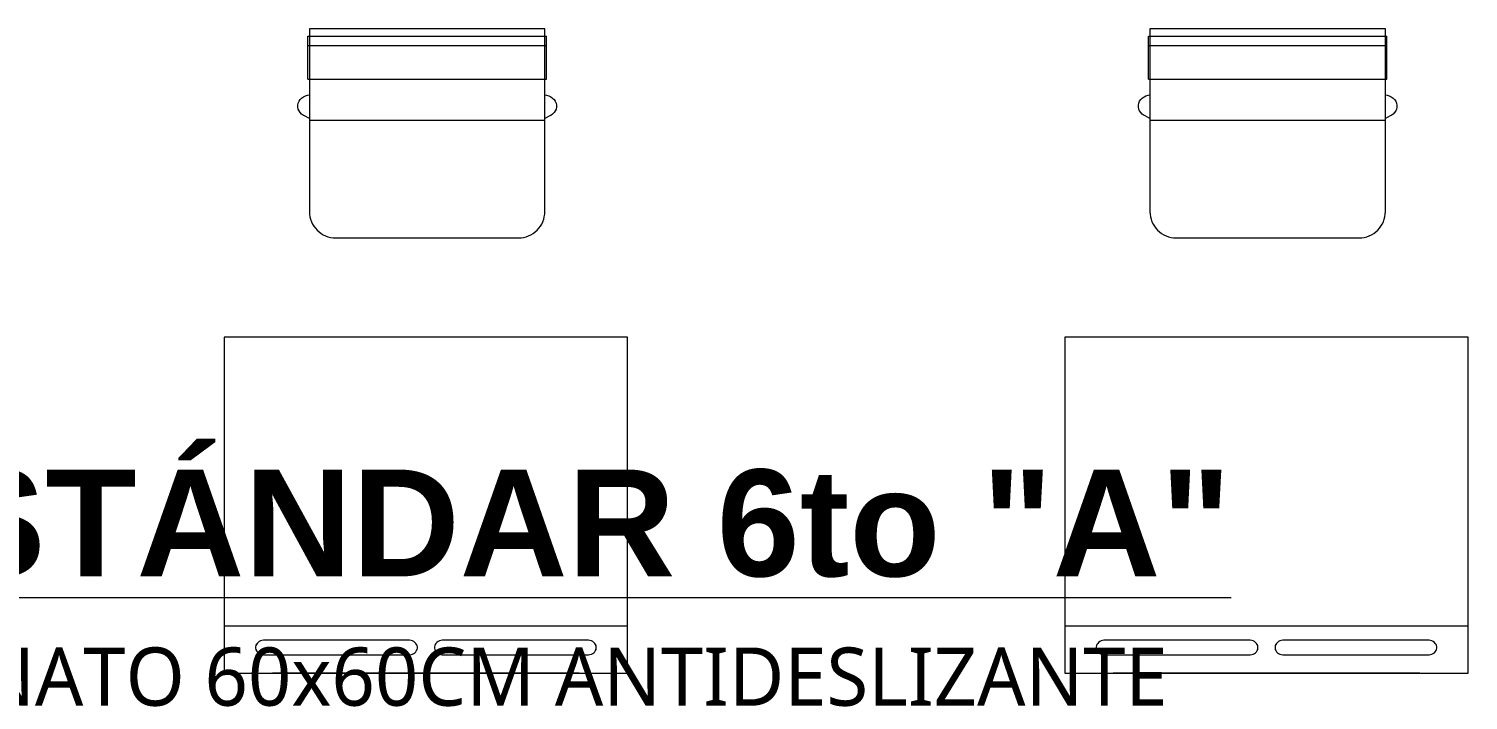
# Model space of a CAD drawing. Header units: millimetres. Extents: x 1 to 121, y 0 to 90.
# Drawn here: x 100.134 to 102.274, y 41.716 to 42.715 of the extents above; entities that cross this region are included whole.
import ezdxf

# ---------------------------------------------------------------- set-up
doc = ezdxf.new("R2010")
doc.units = ezdxf.units.MM
doc.layers.add('Equipamiento SR', color=23, linetype='Continuous', lineweight=0)
doc.layers.add('letras sr', color=7, linetype='Continuous', lineweight=5)
doc.layers.add('Mobiliario', color=7, linetype='Continuous', lineweight=0, true_color=0x7f7f7f)
doc.styles.add('Santa Rosa 1 50', font='trebuc.ttf')

# ---------------------------------------------------------------- blocks, each defined once
blk = doc.blocks.new('A$C3A47622C')
at = {"layer": 'Mobiliario', "linetype": 'Continuous'}
for p, q in [((0.0251, 0.3696), (0.0111, 0.3696)), ((0.0111, 0.015), (0.0111, 0.3696)), ((0.0752, 0.3696), (0.0251, 0.3696)), ((0.0251, 0.015), (0.0251, 0.3696)), ((0.0752, 0.015), (0.0752, 0.3696)), ((0.0983, 0.3673), (0.0987, 0.37)), ((0.0987, 0.37), (0.0997, 0.3732)), ((0.0997, 0.3732), (0.1012, 0.3762)), ((0.1012, 0.3762), (0.1031, 0.3788)), ((0.1031, 0.3788), (0.1053, 0.381)), ((0.1053, 0.381), (0.1079, 0.3828)), ((0.1079, 0.3828), (0.1107, 0.384)), ((0.1107, 0.384), (0.1136, 0.3846)), ((0.1136, 0.3846), (0.1165, 0.3846)), ((0.1165, 0.3846), (0.1194, 0.384)), ((0.1194, 0.384), (0.1222, 0.3828)), ((0.1222, 0.3828), (0.1248, 0.381)), ((0.1248, 0.381), (0.127, 0.3788)), ((0.127, 0.3788), (0.1289, 0.3762)), ((0.1289, 0.3762), (0.1297, 0.3747)), ((0.1297, 0.3747), (0.1333, 0.3673)), ((0.0752, 0.015), (0.0108, 0.015)), ((0.0987, 0.0146), (0.0983, 0.0173)), ((0.0997, 0.0113), (0.0987, 0.0146)), ((0.1012, 0.0084), (0.0997, 0.0113)), ((0.1031, 0.0057), (0.1012, 0.0084)), ((0.1053, 0.0035), (0.1031, 0.0057)), ((0.1079, 0.0018), (0.1053, 0.0035)), ((0.1107, 0.0006), (0.1079, 0.0018)), ((0.1136, 0), (0.1107, 0.0006)), ((0.1165, 0), (0.1136, 0)), ((0.1194, 0.0006), (0.1165, 0)), ((0.1222, 0.0018), (0.1194, 0.0006)), ((0.1248, 0.0035), (0.1222, 0.0018)), ((0.127, 0.0057), (0.1248, 0.0035)), ((0.1289, 0.0084), (0.127, 0.0057)), ((0.1297, 0.0099), (0.1289, 0.0084)), ((0.1333, 0.0173), (0.1297, 0.0099))]:
    blk.add_line(p, q, dxfattribs=at)
at = {"layer": 'Mobiliario'}
blk.add_line((0.1361, 0.0173), (0.1361, 0.3673), dxfattribs=at)
at = {"layer": 'Mobiliario', "linetype": 'Continuous'}
blk.add_lwpolyline([(0, 0.0173), (0.2722, 0.0173, 0.414214), (0.3111, 0.0562), (0.3111, 0.3284, 0.414214), (0.2722, 0.3673), (0, 0.3673), (0, 0.0173)], format="xyb", dxfattribs=at)

msp = doc.modelspace()

# ---------------------------------------------------------------- linework, layer by layer
at = {"layer": 'Equipamiento SR', "linetype": 'Continuous'}
for p, q in [((100.4241, 42.256), (100.4241, 41.756)), ((101.0241, 42.256), (100.4241, 42.256)), ((101.0241, 41.756), (101.0241, 42.256)), ((101.6741, 42.256), (101.6741, 41.756)), ((102.2741, 42.256), (101.6741, 42.256)), ((102.2741, 41.756), (102.2741, 42.256)), ((100.4241, 41.8265), (101.0241, 41.8265)), ((101.0091, 41.8265), (101.0091, 41.8261)), ((101.6741, 41.8265), (102.2741, 41.8265)), ((102.2591, 41.8265), (102.2591, 41.8261)), ((100.4712, 41.7968), (100.4708, 41.7949)), ((100.4708, 41.7949), (100.4708, 41.793)), ((100.4708, 41.793), (100.4712, 41.7912)), ((100.472, 41.7986), (100.4712, 41.7968)), ((100.4712, 41.7912), (100.472, 41.7894)), ((100.4731, 41.8002), (100.472, 41.7986)), ((100.472, 41.7894), (100.4731, 41.7877)), ((100.4745, 41.8017), (100.4731, 41.8002)), ((100.4731, 41.7877), (100.4745, 41.7863)), ((100.4762, 41.8029), (100.4745, 41.8017)), ((100.4745, 41.7863), (100.4762, 41.7851)), ((100.4781, 41.8038), (100.4762, 41.8029)), ((100.4762, 41.7851), (100.4781, 41.7841)), ((100.4802, 41.8045), (100.4781, 41.8038)), ((100.4824, 41.8048), (100.4802, 41.8045)), ((100.4835, 41.8048), (100.4824, 41.8048)), ((100.6988, 41.8048), (100.4835, 41.8048)), ((100.6999, 41.8048), (100.6988, 41.8048)), ((100.7021, 41.8045), (100.6999, 41.8048)), ((100.7042, 41.8038), (100.7021, 41.8045)), ((100.7061, 41.8029), (100.7042, 41.8038)), ((100.7042, 41.7841), (100.7061, 41.7851)), ((100.7078, 41.8017), (100.7061, 41.8029)), ((100.7061, 41.7851), (100.7078, 41.7863)), ((100.7092, 41.8002), (100.7078, 41.8017)), ((100.7078, 41.7863), (100.7092, 41.7877)), ((100.7103, 41.7986), (100.7092, 41.8002)), ((100.7092, 41.7877), (100.7103, 41.7894)), ((100.7111, 41.7968), (100.7103, 41.7986)), ((100.7103, 41.7894), (100.7111, 41.7912)), ((100.7115, 41.7949), (100.7111, 41.7968)), ((100.7111, 41.7912), (100.7115, 41.793)), ((100.7115, 41.793), (100.7115, 41.7949)), ((100.7372, 41.7968), (100.7368, 41.7949)), ((100.7368, 41.7949), (100.7368, 41.793)), ((100.7368, 41.793), (100.7372, 41.7912)), ((100.7379, 41.7986), (100.7372, 41.7968)), ((100.7372, 41.7912), (100.7379, 41.7894)), ((100.739, 41.8002), (100.7379, 41.7986)), ((100.7379, 41.7894), (100.739, 41.7877)), ((100.7405, 41.8017), (100.739, 41.8002)), ((100.739, 41.7877), (100.7405, 41.7863)), ((100.7422, 41.8029), (100.7405, 41.8017)), ((100.7405, 41.7863), (100.7422, 41.7851)), ((100.7441, 41.8038), (100.7422, 41.8029)), ((100.7422, 41.7851), (100.7441, 41.7841)), ((100.7462, 41.8045), (100.7441, 41.8038)), ((100.7484, 41.8048), (100.7462, 41.8045)), ((100.7495, 41.8048), (100.7484, 41.8048)), ((100.9648, 41.8048), (100.7495, 41.8048)), ((100.9659, 41.8048), (100.9648, 41.8048)), ((100.9681, 41.8045), (100.9659, 41.8048)), ((100.9702, 41.8038), (100.9681, 41.8045)), ((100.9721, 41.8029), (100.9702, 41.8038)), ((100.9702, 41.7841), (100.9721, 41.7851)), ((100.9738, 41.8017), (100.9721, 41.8029)), ((100.9721, 41.7851), (100.9738, 41.7863)), ((100.9752, 41.8002), (100.9738, 41.8017)), ((100.9738, 41.7863), (100.9752, 41.7877)), ((100.9763, 41.7986), (100.9752, 41.8002)), ((100.9752, 41.7877), (100.9763, 41.7894)), ((100.9771, 41.7968), (100.9763, 41.7986)), ((100.9763, 41.7894), (100.9771, 41.7912)), ((100.9774, 41.7949), (100.9771, 41.7968)), ((100.9771, 41.7912), (100.9774, 41.793)), ((100.9774, 41.793), (100.9774, 41.7949)), ((101.7212, 41.7968), (101.7208, 41.7949)), ((101.7208, 41.7949), (101.7208, 41.793)), ((101.7208, 41.793), (101.7212, 41.7912)), ((101.722, 41.7986), (101.7212, 41.7968)), ((101.7212, 41.7912), (101.722, 41.7894)), ((101.7231, 41.8002), (101.722, 41.7986)), ((101.722, 41.7894), (101.7231, 41.7877)), ((101.7245, 41.8017), (101.7231, 41.8002)), ((101.7231, 41.7877), (101.7245, 41.7863)), ((101.7262, 41.8029), (101.7245, 41.8017)), ((101.7245, 41.7863), (101.7262, 41.7851)), ((101.7281, 41.8038), (101.7262, 41.8029)), ((101.7262, 41.7851), (101.7281, 41.7841)), ((101.7302, 41.8045), (101.7281, 41.8038)), ((101.7324, 41.8048), (101.7302, 41.8045)), ((101.7335, 41.8048), (101.7324, 41.8048)), ((101.9488, 41.8048), (101.7335, 41.8048)), ((101.9499, 41.8048), (101.9488, 41.8048)), ((101.9521, 41.8045), (101.9499, 41.8048)), ((101.9542, 41.8038), (101.9521, 41.8045)), ((101.9561, 41.8029), (101.9542, 41.8038)), ((101.9542, 41.7841), (101.9561, 41.7851)), ((101.9578, 41.8017), (101.9561, 41.8029)), ((101.9561, 41.7851), (101.9578, 41.7863)), ((101.9592, 41.8002), (101.9578, 41.8017)), ((101.9578, 41.7863), (101.9592, 41.7877)), ((101.9603, 41.7986), (101.9592, 41.8002)), ((101.9592, 41.7877), (101.9603, 41.7894)), ((101.9611, 41.7968), (101.9603, 41.7986)), ((101.9603, 41.7894), (101.9611, 41.7912)), ((101.9615, 41.7949), (101.9611, 41.7968)), ((101.9611, 41.7912), (101.9615, 41.793)), ((101.9615, 41.793), (101.9615, 41.7949)), ((101.9872, 41.7968), (101.9868, 41.7949)), ((101.9868, 41.7949), (101.9868, 41.793)), ((101.9868, 41.793), (101.9872, 41.7912)), ((101.9879, 41.7986), (101.9872, 41.7968)), ((101.9872, 41.7912), (101.9879, 41.7894)), ((101.989, 41.8002), (101.9879, 41.7986)), ((101.9879, 41.7894), (101.989, 41.7877)), ((101.9905, 41.8017), (101.989, 41.8002)), ((101.989, 41.7877), (101.9905, 41.7863)), ((101.9922, 41.8029), (101.9905, 41.8017)), ((101.9905, 41.7863), (101.9922, 41.7851)), ((101.9941, 41.8038), (101.9922, 41.8029)), ((101.9922, 41.7851), (101.9941, 41.7841)), ((101.9962, 41.8045), (101.9941, 41.8038)), ((101.9984, 41.8048), (101.9962, 41.8045)), ((101.9995, 41.8048), (101.9984, 41.8048)), ((102.2148, 41.8048), (101.9995, 41.8048)), ((102.2159, 41.8048), (102.2148, 41.8048)), ((102.2181, 41.8045), (102.2159, 41.8048)), ((102.2202, 41.8038), (102.2181, 41.8045)), ((102.2221, 41.8029), (102.2202, 41.8038)), ((102.2202, 41.7841), (102.2221, 41.7851)), ((102.2238, 41.8017), (102.2221, 41.8029)), ((102.2221, 41.7851), (102.2238, 41.7863)), ((102.2252, 41.8002), (102.2238, 41.8017)), ((102.2238, 41.7863), (102.2252, 41.7877)), ((102.2263, 41.7986), (102.2252, 41.8002)), ((102.2252, 41.7877), (102.2263, 41.7894)), ((102.2271, 41.7968), (102.2263, 41.7986)), ((102.2263, 41.7894), (102.2271, 41.7912)), ((102.2274, 41.7949), (102.2271, 41.7968)), ((102.2271, 41.7912), (102.2274, 41.793)), ((102.2274, 41.793), (102.2274, 41.7949)), ((100.4781, 41.7841), (100.4802, 41.7835)), ((100.4802, 41.7835), (100.4824, 41.7831)), ((100.4824, 41.7831), (100.4835, 41.7831)), ((100.4835, 41.7831), (100.6988, 41.7831)), ((100.6988, 41.7831), (100.6999, 41.7831)), ((100.6999, 41.7831), (100.7021, 41.7835)), ((100.7021, 41.7835), (100.7042, 41.7841)), ((100.7441, 41.7841), (100.7462, 41.7835)), ((100.7462, 41.7835), (100.7484, 41.7831)), ((100.7484, 41.7831), (100.7495, 41.7831)), ((100.7495, 41.7831), (100.9648, 41.7831)), ((100.9648, 41.7831), (100.9659, 41.7831)), ((100.9659, 41.7831), (100.9681, 41.7835)), ((100.9681, 41.7835), (100.9702, 41.7841)), ((101.7281, 41.7841), (101.7302, 41.7835)), ((101.7302, 41.7835), (101.7324, 41.7831)), ((101.7324, 41.7831), (101.7335, 41.7831)), ((101.7335, 41.7831), (101.9488, 41.7831)), ((101.9488, 41.7831), (101.9499, 41.7831)), ((101.9499, 41.7831), (101.9521, 41.7835)), ((101.9521, 41.7835), (101.9542, 41.7841)), ((101.9941, 41.7841), (101.9962, 41.7835)), ((101.9962, 41.7835), (101.9984, 41.7831)), ((101.9984, 41.7831), (101.9995, 41.7831)), ((101.9995, 41.7831), (102.2148, 41.7831)), ((102.2148, 41.7831), (102.2159, 41.7831)), ((102.2159, 41.7831), (102.2181, 41.7835)), ((102.2181, 41.7835), (102.2202, 41.7841)), ((100.4241, 41.756), (101.0241, 41.756)), ((100.9521, 41.756), (100.4961, 41.756)), ((101.6741, 41.756), (102.2741, 41.756)), ((102.2021, 41.756), (101.7461, 41.756))]:
    msp.add_line(p, q, dxfattribs=at)
at = {"layer": 'Mobiliario', "linetype": 'Continuous', "lineweight": 0}
for p, q in [((100.4241, 42.256), (100.4241, 41.756)), ((101.0241, 42.256), (100.4241, 42.256)), ((101.0241, 41.756), (101.0241, 42.256)), ((101.6741, 42.256), (101.6741, 41.756)), ((102.2741, 42.256), (101.6741, 42.256)), ((102.2741, 41.756), (102.2741, 42.256)), ((100.4241, 41.8265), (101.0241, 41.8265)), ((101.0091, 41.8265), (101.0091, 41.8261)), ((101.6741, 41.8265), (102.2741, 41.8265)), ((102.2591, 41.8265), (102.2591, 41.8261)), ((100.4712, 41.7968), (100.4708, 41.7949)), ((100.4708, 41.7949), (100.4708, 41.793)), ((100.4708, 41.793), (100.4712, 41.7912)), ((100.4719, 41.7986), (100.4712, 41.7968)), ((100.4712, 41.7912), (100.4719, 41.7894)), ((100.4731, 41.8002), (100.4719, 41.7986)), ((100.4719, 41.7894), (100.4731, 41.7877)), ((100.4745, 41.8017), (100.4731, 41.8002)), ((100.4731, 41.7877), (100.4745, 41.7863)), ((100.4762, 41.8029), (100.4745, 41.8017)), ((100.4745, 41.7863), (100.4762, 41.7851)), ((100.4781, 41.8038), (100.4762, 41.8029)), ((100.4762, 41.7851), (100.4781, 41.7841)), ((100.4802, 41.8045), (100.4781, 41.8038)), ((100.4824, 41.8048), (100.4802, 41.8045)), ((100.4835, 41.8048), (100.4824, 41.8048)), ((100.6988, 41.8048), (100.4835, 41.8048)), ((100.6999, 41.8048), (100.6988, 41.8048)), ((100.7021, 41.8045), (100.6999, 41.8048)), ((100.7042, 41.8038), (100.7021, 41.8045)), ((100.7061, 41.8029), (100.7042, 41.8038)), ((100.7042, 41.7841), (100.7061, 41.7851)), ((100.7078, 41.8017), (100.7061, 41.8029)), ((100.7061, 41.7851), (100.7078, 41.7863)), ((100.7092, 41.8002), (100.7078, 41.8017)), ((100.7078, 41.7863), (100.7092, 41.7877)), ((100.7103, 41.7986), (100.7092, 41.8002)), ((100.7092, 41.7877), (100.7103, 41.7894)), ((100.7111, 41.7968), (100.7103, 41.7986)), ((100.7103, 41.7894), (100.7111, 41.7912)), ((100.7114, 41.7949), (100.7111, 41.7968)), ((100.7111, 41.7912), (100.7114, 41.793)), ((100.7114, 41.793), (100.7114, 41.7949)), ((100.7372, 41.7968), (100.7368, 41.7949)), ((100.7368, 41.7949), (100.7368, 41.793)), ((100.7368, 41.793), (100.7372, 41.7912)), ((100.7379, 41.7986), (100.7372, 41.7968)), ((100.7372, 41.7912), (100.7379, 41.7894)), ((100.739, 41.8002), (100.7379, 41.7986)), ((100.7379, 41.7894), (100.739, 41.7877)), ((100.7405, 41.8017), (100.739, 41.8002)), ((100.739, 41.7877), (100.7405, 41.7863)), ((100.7422, 41.8029), (100.7405, 41.8017)), ((100.7405, 41.7863), (100.7422, 41.7851)), ((100.7441, 41.8038), (100.7422, 41.8029)), ((100.7422, 41.7851), (100.7441, 41.7841)), ((100.7462, 41.8045), (100.7441, 41.8038)), ((100.7483, 41.8048), (100.7462, 41.8045)), ((100.7494, 41.8048), (100.7483, 41.8048)), ((100.9648, 41.8048), (100.7494, 41.8048)), ((100.9659, 41.8048), (100.9648, 41.8048)), ((100.9681, 41.8045), (100.9659, 41.8048)), ((100.9701, 41.8038), (100.9681, 41.8045)), ((100.9721, 41.8029), (100.9701, 41.8038)), ((100.9701, 41.7841), (100.9721, 41.7851)), ((100.9738, 41.8017), (100.9721, 41.8029)), ((100.9721, 41.7851), (100.9738, 41.7863)), ((100.9752, 41.8002), (100.9738, 41.8017)), ((100.9738, 41.7863), (100.9752, 41.7877)), ((100.9763, 41.7986), (100.9752, 41.8002)), ((100.9752, 41.7877), (100.9763, 41.7894)), ((100.977, 41.7968), (100.9763, 41.7986)), ((100.9763, 41.7894), (100.977, 41.7912)), ((100.9774, 41.7949), (100.977, 41.7968)), ((100.977, 41.7912), (100.9774, 41.793)), ((100.9774, 41.793), (100.9774, 41.7949)), ((101.7212, 41.7968), (101.7208, 41.7949)), ((101.7208, 41.7949), (101.7208, 41.793)), ((101.7208, 41.793), (101.7212, 41.7912)), ((101.7219, 41.7986), (101.7212, 41.7968)), ((101.7212, 41.7912), (101.7219, 41.7894)), ((101.7231, 41.8002), (101.7219, 41.7986)), ((101.7219, 41.7894), (101.7231, 41.7877)), ((101.7245, 41.8017), (101.7231, 41.8002)), ((101.7231, 41.7877), (101.7245, 41.7863)), ((101.7262, 41.8029), (101.7245, 41.8017)), ((101.7245, 41.7863), (101.7262, 41.7851)), ((101.7281, 41.8038), (101.7262, 41.8029)), ((101.7262, 41.7851), (101.7281, 41.7841)), ((101.7302, 41.8045), (101.7281, 41.8038)), ((101.7324, 41.8048), (101.7302, 41.8045)), ((101.7335, 41.8048), (101.7324, 41.8048)), ((101.9488, 41.8048), (101.7335, 41.8048)), ((101.9499, 41.8048), (101.9488, 41.8048)), ((101.9521, 41.8045), (101.9499, 41.8048)), ((101.9542, 41.8038), (101.9521, 41.8045)), ((101.9561, 41.8029), (101.9542, 41.8038)), ((101.9542, 41.7841), (101.9561, 41.7851)), ((101.9578, 41.8017), (101.9561, 41.8029)), ((101.9561, 41.7851), (101.9578, 41.7863)), ((101.9592, 41.8002), (101.9578, 41.8017)), ((101.9578, 41.7863), (101.9592, 41.7877)), ((101.9603, 41.7986), (101.9592, 41.8002)), ((101.9592, 41.7877), (101.9603, 41.7894)), ((101.9611, 41.7968), (101.9603, 41.7986)), ((101.9603, 41.7894), (101.9611, 41.7912)), ((101.9614, 41.7949), (101.9611, 41.7968)), ((101.9611, 41.7912), (101.9614, 41.793)), ((101.9614, 41.793), (101.9614, 41.7949)), ((101.9872, 41.7968), (101.9868, 41.7949)), ((101.9868, 41.7949), (101.9868, 41.793)), ((101.9868, 41.793), (101.9872, 41.7912)), ((101.9879, 41.7986), (101.9872, 41.7968)), ((101.9872, 41.7912), (101.9879, 41.7894)), ((101.989, 41.8002), (101.9879, 41.7986)), ((101.9879, 41.7894), (101.989, 41.7877)), ((101.9905, 41.8017), (101.989, 41.8002)), ((101.989, 41.7877), (101.9905, 41.7863)), ((101.9922, 41.8029), (101.9905, 41.8017)), ((101.9905, 41.7863), (101.9922, 41.7851)), ((101.9941, 41.8038), (101.9922, 41.8029)), ((101.9922, 41.7851), (101.9941, 41.7841)), ((101.9962, 41.8045), (101.9941, 41.8038)), ((101.9983, 41.8048), (101.9962, 41.8045)), ((101.9994, 41.8048), (101.9983, 41.8048)), ((102.2148, 41.8048), (101.9994, 41.8048)), ((102.2159, 41.8048), (102.2148, 41.8048)), ((102.2181, 41.8045), (102.2159, 41.8048)), ((102.2201, 41.8038), (102.2181, 41.8045)), ((102.2221, 41.8029), (102.2201, 41.8038)), ((102.2201, 41.7841), (102.2221, 41.7851)), ((102.2238, 41.8017), (102.2221, 41.8029)), ((102.2221, 41.7851), (102.2238, 41.7863)), ((102.2252, 41.8002), (102.2238, 41.8017)), ((102.2238, 41.7863), (102.2252, 41.7877)), ((102.2263, 41.7986), (102.2252, 41.8002)), ((102.2252, 41.7877), (102.2263, 41.7894)), ((102.227, 41.7968), (102.2263, 41.7986)), ((102.2263, 41.7894), (102.227, 41.7912)), ((102.2274, 41.7949), (102.227, 41.7968)), ((102.227, 41.7912), (102.2274, 41.793)), ((102.2274, 41.793), (102.2274, 41.7949)), ((100.4781, 41.7841), (100.4802, 41.7835)), ((100.4802, 41.7835), (100.4824, 41.7831)), ((100.4824, 41.7831), (100.4835, 41.7831)), ((100.4835, 41.7831), (100.6988, 41.7831)), ((100.6988, 41.7831), (100.6999, 41.7831)), ((100.6999, 41.7831), (100.7021, 41.7835)), ((100.7021, 41.7835), (100.7042, 41.7841)), ((100.7441, 41.7841), (100.7462, 41.7835)), ((100.7462, 41.7835), (100.7483, 41.7831)), ((100.7483, 41.7831), (100.7494, 41.7831)), ((100.7494, 41.7831), (100.9648, 41.7831)), ((100.9648, 41.7831), (100.9659, 41.7831)), ((100.9659, 41.7831), (100.9681, 41.7835)), ((100.9681, 41.7835), (100.9701, 41.7841)), ((101.7281, 41.7841), (101.7302, 41.7835)), ((101.7302, 41.7835), (101.7324, 41.7831)), ((101.7324, 41.7831), (101.7335, 41.7831)), ((101.7335, 41.7831), (101.9488, 41.7831)), ((101.9488, 41.7831), (101.9499, 41.7831)), ((101.9499, 41.7831), (101.9521, 41.7835)), ((101.9521, 41.7835), (101.9542, 41.7841)), ((101.9941, 41.7841), (101.9962, 41.7835)), ((101.9962, 41.7835), (101.9983, 41.7831)), ((101.9983, 41.7831), (101.9994, 41.7831)), ((101.9994, 41.7831), (102.2148, 41.7831)), ((102.2148, 41.7831), (102.2159, 41.7831)), ((102.2159, 41.7831), (102.2181, 41.7835)), ((102.2181, 41.7835), (102.2201, 41.7841)), ((100.4241, 41.756), (101.0241, 41.756)), ((100.9521, 41.756), (100.4961, 41.756)), ((101.6741, 41.756), (102.2741, 41.756)), ((102.2021, 41.756), (101.7461, 41.756))]:
    msp.add_line(p, q, dxfattribs=at)

# ---------------------------------------------------------------- block references
at = {"layer": 'Equipamiento SR', "rotation": 270}
for p in [(100.5336, 42.7146), (100.5336, 42.7146), (101.7836, 42.7146), (101.7836, 42.7146)]:
    msp.add_blockref('A$C3A47622C', p, dxfattribs=at)

# ---------------------------------------------------------------- texts
at = {"layer": 'letras sr', "insert": (98.8311, 42.0588), "char_height": 0.15884, "attachment_point": 1, "style": 'Santa Rosa 1 50'}
msp.add_mtext_dynamic_manual_height_columns('\\pxqc;{\\fSwis721 Ex BT|b1|i0|c0|p34;\\LAULA ESTÁNDAR 6to "A"\\P\\fTrebuchet MS|b0|i0|c0|p34;\\H0.54545x;\\lPISO PORCELANATO 60x60CM ANTIDESLIZANTE\\P\\H1.1917x;Area:63.38 m²}', width=3.443884, gutter_width=1, heights=[0], dxfattribs=at)

doc.saveas('drawing.dxf')
